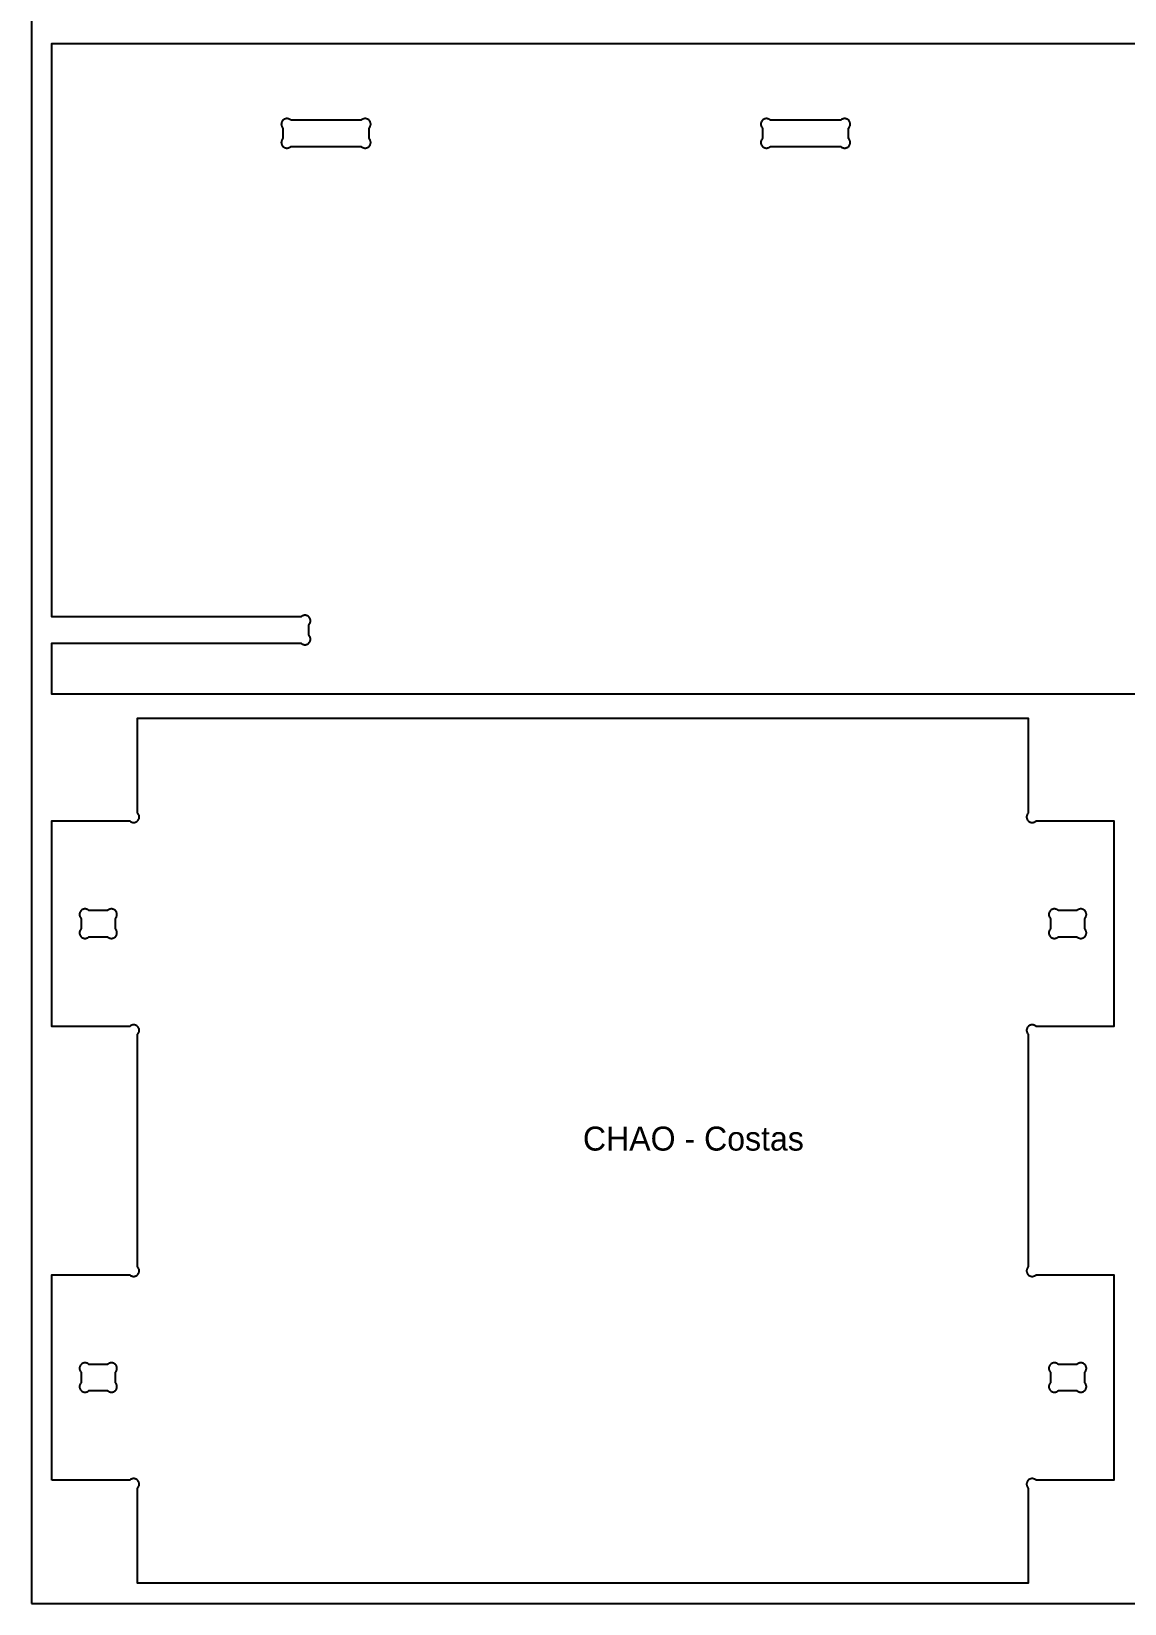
# Model space of a CAD drawing. Header units: millimetres. Extents: x 0 to 2787, y 0 to 1840.
# Drawn here: x 0 to 638, y 0 to 918 of the extents above; entities that cross this region are included whole.
import ezdxf

# ---------------------------------------------------------------- set-up
doc = ezdxf.new("R2010")
doc.units = ezdxf.units.MM
for name, color, linetype in [('CHAPA_NAO_CORTAR', 8, 'Continuous'), ('CORTE_EXTERNO', 1, 'Continuous'), ('CORTE_INTERNO', 5, 'Continuous'), ('ETIQUETAS_NAO_CORTAR', 8, 'Continuous')]:
    doc.layers.add(name, color=color, linetype=linetype)

msp = doc.modelspace()

# ---------------------------------------------------------------- linework, layer by layer
at = {"layer": 'CHAPA_NAO_CORTAR'}
msp.add_lwpolyline([(0, 0), (2750, 0), (2750, 1840), (0, 1840)], close=True, dxfattribs=at)
at = {"layer": 'CORTE_EXTERNO'}
msp.add_lwpolyline([(1512, 531), (12, 531), (12, 560.85), (157.4, 560.85), (157.4, 560.85), (157.64, 560.64), (157.9, 560.45), (158.17, 560.28), (158.46, 560.15), (158.76, 560.04), (159.07, 559.96), (159.38, 559.91), (159.7, 559.9), (160.02, 559.91), (160.34, 559.96), (160.65, 560.04), (160.95, 560.15), (161.23, 560.28), (161.51, 560.45), (161.76, 560.64), (162, 560.85), (162.21, 561.09), (162.4, 561.34), (162.57, 561.62), (162.7, 561.9), (162.81, 562.2), (162.89, 562.51), (162.94, 562.83), (162.95, 563.15), (162.94, 563.47), (162.89, 563.78), (162.81, 564.09), (162.7, 564.39), (162.57, 564.68), (162.4, 564.95), (162.21, 565.21), (162, 565.45), (162, 571.55), (162.21, 571.79), (162.4, 572.05), (162.57, 572.32), (162.7, 572.61), (162.81, 572.91), (162.89, 573.22), (162.94, 573.53), (162.95, 573.85), (162.94, 574.17), (162.89, 574.49), (162.81, 574.8), (162.7, 575.1), (162.57, 575.38), (162.4, 575.66), (162.21, 575.91), (162, 576.15), (161.76, 576.36), (161.51, 576.55), (161.23, 576.72), (160.95, 576.85), (160.65, 576.96), (160.34, 577.04), (160.02, 577.09), (159.7, 577.1), (159.38, 577.09), (159.07, 577.04), (158.76, 576.96), (158.46, 576.85), (158.17, 576.72), (157.9, 576.55), (157.64, 576.36), (157.4, 576.15), (12, 576.15), (12, 576.15), (12, 911), (1512, 911)], dxfattribs=at)
msp.add_lwpolyline([(12, 72), (12, 192), (57.4, 192), (57.64, 191.79), (57.9, 191.6), (58.17, 191.43), (58.46, 191.3), (58.76, 191.19), (59.07, 191.11), (59.38, 191.06), (59.7, 191.05), (60.02, 191.06), (60.34, 191.11), (60.65, 191.19), (60.95, 191.3), (61.23, 191.43), (61.51, 191.6), (61.76, 191.79), (62, 192), (62.21, 192.24), (62.4, 192.49), (62.57, 192.77), (62.7, 193.05), (62.81, 193.35), (62.89, 193.66), (62.94, 193.98), (62.95, 194.3), (62.94, 194.62), (62.89, 194.93), (62.81, 195.24), (62.7, 195.54), (62.57, 195.83), (62.4, 196.1), (62.21, 196.36), (62, 196.6), (62, 332.4), (62.21, 332.64), (62.4, 332.9), (62.57, 333.17), (62.7, 333.46), (62.81, 333.76), (62.89, 334.07), (62.94, 334.38), (62.95, 334.7), (62.94, 335.02), (62.89, 335.34), (62.81, 335.65), (62.7, 335.95), (62.57, 336.23), (62.4, 336.51), (62.21, 336.76), (62, 337), (61.76, 337.21), (61.51, 337.4), (61.23, 337.57), (60.95, 337.7), (60.65, 337.81), (60.34, 337.89), (60.02, 337.94), (59.7, 337.95), (59.38, 337.94), (59.07, 337.89), (58.76, 337.81), (58.46, 337.7), (58.17, 337.57), (57.9, 337.4), (57.64, 337.21), (57.4, 337), (12, 337), (12, 457), (57.4, 457), (57.64, 456.79), (57.9, 456.6), (58.17, 456.43), (58.46, 456.3), (58.76, 456.19), (59.07, 456.11), (59.38, 456.06), (59.7, 456.05), (60.02, 456.06), (60.34, 456.11), (60.65, 456.19), (60.95, 456.3), (61.23, 456.43), (61.51, 456.6), (61.76, 456.79), (62, 457), (62.21, 457.24), (62.4, 457.49), (62.57, 457.77), (62.7, 458.05), (62.81, 458.35), (62.89, 458.66), (62.94, 458.98), (62.95, 459.3), (62.94, 459.62), (62.89, 459.93), (62.81, 460.24), (62.7, 460.54), (62.57, 460.83), (62.4, 461.1), (62.21, 461.36), (62, 461.6), (62, 517), (582, 517), (582, 461.6), (581.79, 461.36), (581.6, 461.1), (581.43, 460.83), (581.3, 460.54), (581.19, 460.24), (581.11, 459.93), (581.06, 459.62), (581.05, 459.3), (581.06, 458.98), (581.11, 458.66), (581.19, 458.35), (581.3, 458.05), (581.43, 457.77), (581.6, 457.49), (581.79, 457.24), (582, 457), (582.24, 456.79), (582.49, 456.6), (582.77, 456.43), (583.05, 456.3), (583.35, 456.19), (583.66, 456.11), (583.98, 456.06), (584.3, 456.05), (584.62, 456.06), (584.93, 456.11), (585.24, 456.19), (585.54, 456.3), (585.83, 456.43), (586.1, 456.6), (586.36, 456.79), (586.6, 457), (632, 457), (632, 337), (586.6, 337), (586.36, 337.21), (586.1, 337.4), (585.83, 337.57), (585.54, 337.7), (585.24, 337.81), (584.93, 337.89), (584.62, 337.94), (584.3, 337.95), (583.98, 337.94), (583.66, 337.89), (583.35, 337.81), (583.05, 337.7), (582.77, 337.57), (582.49, 337.4), (582.24, 337.21), (582, 337), (581.79, 336.76), (581.6, 336.51), (581.43, 336.23), (581.3, 335.95), (581.19, 335.65), (581.11, 335.34), (581.06, 335.02), (581.05, 334.7), (581.06, 334.38), (581.11, 334.07), (581.19, 333.76), (581.3, 333.46), (581.43, 333.17), (581.6, 332.9), (581.79, 332.64), (582, 332.4), (582, 196.6), (581.79, 196.36), (581.6, 196.1), (581.43, 195.83), (581.3, 195.54), (581.19, 195.24), (581.11, 194.93), (581.06, 194.62), (581.05, 194.3), (581.06, 193.98), (581.11, 193.66), (581.19, 193.35), (581.3, 193.05), (581.43, 192.77), (581.6, 192.49), (581.79, 192.24), (582, 192), (582.24, 191.79), (582.49, 191.6), (582.77, 191.43), (583.05, 191.3), (583.35, 191.19), (583.66, 191.11), (583.98, 191.06), (584.3, 191.05), (584.62, 191.06), (584.93, 191.11), (585.24, 191.19), (585.54, 191.3), (585.83, 191.43), (586.1, 191.6), (586.36, 191.79), (586.6, 192), (632, 192), (632, 72), (586.6, 72), (586.36, 72.21), (586.1, 72.4), (585.83, 72.57), (585.54, 72.7), (585.24, 72.81), (584.93, 72.89), (584.62, 72.94), (584.3, 72.95), (583.98, 72.94), (583.66, 72.89), (583.35, 72.81), (583.05, 72.7), (582.77, 72.57), (582.49, 72.4), (582.24, 72.21), (582, 72), (581.79, 71.76), (581.6, 71.51), (581.43, 71.23), (581.3, 70.95), (581.19, 70.65), (581.11, 70.34), (581.06, 70.02), (581.05, 69.7), (581.06, 69.38), (581.11, 69.07), (581.19, 68.76), (581.3, 68.46), (581.43, 68.17), (581.6, 67.9), (581.79, 67.64), (582, 67.4), (582, 12), (62, 12), (62, 67.4), (62.21, 67.64), (62.4, 67.9), (62.57, 68.17), (62.7, 68.46), (62.81, 68.76), (62.89, 69.07), (62.94, 69.38), (62.95, 69.7), (62.94, 70.02), (62.89, 70.34), (62.81, 70.65), (62.7, 70.95), (62.57, 71.23), (62.4, 71.51), (62.21, 71.76), (62, 72), (61.76, 72.21), (61.51, 72.4), (61.23, 72.57), (60.95, 72.7), (60.65, 72.81), (60.34, 72.89), (60.02, 72.94), (59.7, 72.95), (59.38, 72.94), (59.07, 72.89), (58.76, 72.81), (58.46, 72.7), (58.17, 72.57), (57.9, 72.4), (57.64, 72.21), (57.4, 72), (12, 72)], close=True, dxfattribs=at)
at = {"layer": 'CORTE_INTERNO'}
for points in [[(151.45, 866.15), (151.21, 866.36), (150.95, 866.55), (150.68, 866.72), (150.39, 866.85), (150.09, 866.96), (149.78, 867.04), (149.47, 867.09), (149.15, 867.1), (148.83, 867.09), (148.51, 867.04), (148.2, 866.96), (147.9, 866.85), (147.62, 866.72), (147.34, 866.55), (147.09, 866.36), (146.85, 866.15), (146.64, 865.91), (146.45, 865.66), (146.28, 865.38), (146.15, 865.1), (146.04, 864.8), (145.96, 864.49), (145.91, 864.17), (145.9, 863.85), (145.91, 863.53), (145.96, 863.22), (146.04, 862.91), (146.15, 862.61), (146.28, 862.32), (146.45, 862.05), (146.64, 861.79), (146.85, 861.55), (146.85, 855.45), (146.64, 855.21), (146.45, 854.95), (146.28, 854.68), (146.15, 854.39), (146.04, 854.09), (145.96, 853.78), (145.91, 853.47), (145.9, 853.15), (145.91, 852.83), (145.96, 852.51), (146.04, 852.2), (146.15, 851.9), (146.28, 851.62), (146.45, 851.34), (146.64, 851.09), (146.85, 850.85), (147.09, 850.64), (147.34, 850.45), (147.62, 850.28), (147.9, 850.15), (148.2, 850.04), (148.51, 849.96), (148.83, 849.91), (149.15, 849.9), (149.47, 849.91), (149.78, 849.96), (150.09, 850.04), (150.39, 850.15), (150.68, 850.28), (150.95, 850.45), (151.21, 850.64), (151.45, 850.85), (192.55, 850.85), (192.79, 850.64), (193.05, 850.45), (193.32, 850.28), (193.61, 850.15), (193.91, 850.04), (194.22, 849.96), (194.53, 849.91), (194.85, 849.9), (195.17, 849.91), (195.49, 849.96), (195.8, 850.04), (196.1, 850.15), (196.38, 850.28), (196.66, 850.45), (196.91, 850.64), (197.15, 850.85), (197.36, 851.09), (197.55, 851.34), (197.72, 851.62), (197.85, 851.9), (197.96, 852.2), (198.04, 852.51), (198.09, 852.83), (198.1, 853.15), (198.09, 853.47), (198.04, 853.78), (197.96, 854.09), (197.85, 854.39), (197.72, 854.68), (197.55, 854.95), (197.36, 855.21), (197.15, 855.45), (197.15, 861.55), (197.36, 861.79), (197.55, 862.05), (197.72, 862.32), (197.85, 862.61), (197.96, 862.91), (198.04, 863.22), (198.09, 863.53), (198.1, 863.85), (198.09, 864.17), (198.04, 864.49), (197.96, 864.8), (197.85, 865.1), (197.72, 865.38), (197.55, 865.66), (197.36, 865.91), (197.15, 866.15), (196.91, 866.36), (196.66, 866.55), (196.38, 866.72), (196.1, 866.85), (195.8, 866.96), (195.49, 867.04), (195.17, 867.09), (194.85, 867.1), (194.53, 867.09), (194.22, 867.04), (193.91, 866.96), (193.61, 866.85), (193.32, 866.72), (193.05, 866.55), (192.79, 866.36), (192.55, 866.15), (151.45, 866.15)], [(431.45, 866.15), (431.21, 866.36), (430.95, 866.55), (430.68, 866.72), (430.39, 866.85), (430.09, 866.96), (429.78, 867.04), (429.47, 867.09), (429.15, 867.1), (428.83, 867.09), (428.51, 867.04), (428.2, 866.96), (427.9, 866.85), (427.62, 866.72), (427.34, 866.55), (427.09, 866.36), (426.85, 866.15), (426.64, 865.91), (426.45, 865.66), (426.28, 865.38), (426.15, 865.1), (426.04, 864.8), (425.96, 864.49), (425.91, 864.17), (425.9, 863.85), (425.91, 863.53), (425.96, 863.22), (426.04, 862.91), (426.15, 862.61), (426.28, 862.32), (426.45, 862.05), (426.64, 861.79), (426.85, 861.55), (426.85, 855.45), (426.64, 855.21), (426.45, 854.95), (426.28, 854.68), (426.15, 854.39), (426.04, 854.09), (425.96, 853.78), (425.91, 853.47), (425.9, 853.15), (425.91, 852.83), (425.96, 852.51), (426.04, 852.2), (426.15, 851.9), (426.28, 851.62), (426.45, 851.34), (426.64, 851.09), (426.85, 850.85), (427.09, 850.64), (427.34, 850.45), (427.62, 850.28), (427.9, 850.15), (428.2, 850.04), (428.51, 849.96), (428.83, 849.91), (429.15, 849.9), (429.47, 849.91), (429.78, 849.96), (430.09, 850.04), (430.39, 850.15), (430.68, 850.28), (430.95, 850.45), (431.21, 850.64), (431.45, 850.85), (472.55, 850.85), (472.79, 850.64), (473.05, 850.45), (473.32, 850.28), (473.61, 850.15), (473.91, 850.04), (474.22, 849.96), (474.53, 849.91), (474.85, 849.9), (475.17, 849.91), (475.49, 849.96), (475.8, 850.04), (476.1, 850.15), (476.38, 850.28), (476.66, 850.45), (476.91, 850.64), (477.15, 850.85), (477.36, 851.09), (477.55, 851.34), (477.72, 851.62), (477.85, 851.9), (477.96, 852.2), (478.04, 852.51), (478.09, 852.83), (478.1, 853.15), (478.09, 853.47), (478.04, 853.78), (477.96, 854.09), (477.85, 854.39), (477.72, 854.68), (477.55, 854.95), (477.36, 855.21), (477.15, 855.45), (477.15, 861.55), (477.36, 861.79), (477.55, 862.05), (477.72, 862.32), (477.85, 862.61), (477.96, 862.91), (478.04, 863.22), (478.09, 863.53), (478.1, 863.85), (478.09, 864.17), (478.04, 864.49), (477.96, 864.8), (477.85, 865.1), (477.72, 865.38), (477.55, 865.66), (477.36, 865.91), (477.15, 866.15), (476.91, 866.36), (476.66, 866.55), (476.38, 866.72), (476.1, 866.85), (475.8, 866.96), (475.49, 867.04), (475.17, 867.09), (474.85, 867.1), (474.53, 867.09), (474.22, 867.04), (473.91, 866.96), (473.61, 866.85), (473.32, 866.72), (473.05, 866.55), (472.79, 866.36), (472.55, 866.15), (431.45, 866.15)], [(29, 393.95), (28.79, 393.71), (28.6, 393.45), (28.43, 393.18), (28.3, 392.89), (28.19, 392.59), (28.11, 392.28), (28.06, 391.97), (28.05, 391.65), (28.06, 391.33), (28.11, 391.01), (28.19, 390.7), (28.3, 390.4), (28.43, 390.12), (28.6, 389.84), (28.79, 389.59), (29, 389.35), (29.24, 389.14), (29.49, 388.95), (29.77, 388.78), (30.05, 388.65), (30.35, 388.54), (30.66, 388.46), (30.98, 388.41), (31.3, 388.4), (31.62, 388.41), (31.93, 388.46), (32.24, 388.54), (32.54, 388.65), (32.83, 388.78), (33.1, 388.95), (33.36, 389.14), (33.6, 389.35), (44.4, 389.35), (44.64, 389.14), (44.9, 388.95), (45.17, 388.78), (45.46, 388.65), (45.76, 388.54), (46.07, 388.46), (46.38, 388.41), (46.7, 388.4), (47.02, 388.41), (47.34, 388.46), (47.65, 388.54), (47.95, 388.65), (48.23, 388.78), (48.51, 388.95), (48.76, 389.14), (49, 389.35), (49.21, 389.59), (49.4, 389.84), (49.57, 390.12), (49.7, 390.4), (49.81, 390.7), (49.89, 391.01), (49.94, 391.33), (49.95, 391.65), (49.94, 391.97), (49.89, 392.28), (49.81, 392.59), (49.7, 392.89), (49.57, 393.18), (49.4, 393.45), (49.21, 393.71), (49, 393.95), (49, 400.05), (49.21, 400.29), (49.4, 400.55), (49.57, 400.82), (49.7, 401.11), (49.81, 401.41), (49.89, 401.72), (49.94, 402.03), (49.95, 402.35), (49.94, 402.67), (49.89, 402.99), (49.81, 403.3), (49.7, 403.6), (49.57, 403.88), (49.4, 404.16), (49.21, 404.41), (49, 404.65), (48.76, 404.86), (48.51, 405.05), (48.23, 405.22), (47.95, 405.35), (47.65, 405.46), (47.34, 405.54), (47.02, 405.59), (46.7, 405.6), (46.38, 405.59), (46.07, 405.54), (45.76, 405.46), (45.46, 405.35), (45.17, 405.22), (44.9, 405.05), (44.64, 404.86), (44.4, 404.65), (33.6, 404.65), (33.36, 404.86), (33.1, 405.05), (32.83, 405.22), (32.54, 405.35), (32.24, 405.46), (31.93, 405.54), (31.62, 405.59), (31.3, 405.6), (30.98, 405.59), (30.66, 405.54), (30.35, 405.46), (30.05, 405.35), (29.77, 405.22), (29.49, 405.05), (29.24, 404.86), (29, 404.65), (28.79, 404.41), (28.6, 404.16), (28.43, 403.88), (28.3, 403.6), (28.19, 403.3), (28.11, 402.99), (28.06, 402.67), (28.05, 402.35), (28.06, 402.03), (28.11, 401.72), (28.19, 401.41), (28.3, 401.11), (28.43, 400.82), (28.6, 400.55), (28.79, 400.29), (29, 400.05), (29, 393.95)], [(595, 393.95), (594.79, 393.71), (594.6, 393.45), (594.43, 393.18), (594.3, 392.89), (594.19, 392.59), (594.11, 392.28), (594.06, 391.97), (594.05, 391.65), (594.06, 391.33), (594.11, 391.01), (594.19, 390.7), (594.3, 390.4), (594.43, 390.12), (594.6, 389.84), (594.79, 389.59), (595, 389.35), (595.24, 389.14), (595.49, 388.95), (595.77, 388.78), (596.05, 388.65), (596.35, 388.54), (596.66, 388.46), (596.98, 388.41), (597.3, 388.4), (597.62, 388.41), (597.93, 388.46), (598.24, 388.54), (598.54, 388.65), (598.83, 388.78), (599.1, 388.95), (599.36, 389.14), (599.6, 389.35), (610.4, 389.35), (610.64, 389.14), (610.9, 388.95), (611.17, 388.78), (611.46, 388.65), (611.76, 388.54), (612.07, 388.46), (612.38, 388.41), (612.7, 388.4), (613.02, 388.41), (613.34, 388.46), (613.65, 388.54), (613.95, 388.65), (614.23, 388.78), (614.51, 388.95), (614.76, 389.14), (615, 389.35), (615.21, 389.59), (615.4, 389.84), (615.57, 390.12), (615.7, 390.4), (615.81, 390.7), (615.89, 391.01), (615.94, 391.33), (615.95, 391.65), (615.94, 391.97), (615.89, 392.28), (615.81, 392.59), (615.7, 392.89), (615.57, 393.18), (615.4, 393.45), (615.21, 393.71), (615, 393.95), (615, 400.05), (615.21, 400.29), (615.4, 400.55), (615.57, 400.82), (615.7, 401.11), (615.81, 401.41), (615.89, 401.72), (615.94, 402.03), (615.95, 402.35), (615.94, 402.67), (615.89, 402.99), (615.81, 403.3), (615.7, 403.6), (615.57, 403.88), (615.4, 404.16), (615.21, 404.41), (615, 404.65), (614.76, 404.86), (614.51, 405.05), (614.23, 405.22), (613.95, 405.35), (613.65, 405.46), (613.34, 405.54), (613.02, 405.59), (612.7, 405.6), (612.38, 405.59), (612.07, 405.54), (611.76, 405.46), (611.46, 405.35), (611.17, 405.22), (610.9, 405.05), (610.64, 404.86), (610.4, 404.65), (599.6, 404.65), (599.36, 404.86), (599.1, 405.05), (598.83, 405.22), (598.54, 405.35), (598.24, 405.46), (597.93, 405.54), (597.62, 405.59), (597.3, 405.6), (596.98, 405.59), (596.66, 405.54), (596.35, 405.46), (596.05, 405.35), (595.77, 405.22), (595.49, 405.05), (595.24, 404.86), (595, 404.65), (594.79, 404.41), (594.6, 404.16), (594.43, 403.88), (594.3, 403.6), (594.19, 403.3), (594.11, 402.99), (594.06, 402.67), (594.05, 402.35), (594.06, 402.03), (594.11, 401.72), (594.19, 401.41), (594.3, 401.11), (594.43, 400.82), (594.6, 400.55), (594.79, 400.29), (595, 400.05), (595, 393.95)], [(29, 128.95), (28.79, 128.71), (28.6, 128.45), (28.43, 128.18), (28.3, 127.89), (28.19, 127.59), (28.11, 127.28), (28.06, 126.97), (28.05, 126.65), (28.06, 126.33), (28.11, 126.01), (28.19, 125.7), (28.3, 125.4), (28.43, 125.12), (28.6, 124.84), (28.79, 124.59), (29, 124.35), (29.24, 124.14), (29.49, 123.95), (29.77, 123.78), (30.05, 123.65), (30.35, 123.54), (30.66, 123.46), (30.98, 123.41), (31.3, 123.4), (31.62, 123.41), (31.93, 123.46), (32.24, 123.54), (32.54, 123.65), (32.83, 123.78), (33.1, 123.95), (33.36, 124.14), (33.6, 124.35), (44.4, 124.35), (44.64, 124.14), (44.9, 123.95), (45.17, 123.78), (45.46, 123.65), (45.76, 123.54), (46.07, 123.46), (46.38, 123.41), (46.7, 123.4), (47.02, 123.41), (47.34, 123.46), (47.65, 123.54), (47.95, 123.65), (48.23, 123.78), (48.51, 123.95), (48.76, 124.14), (49, 124.35), (49.21, 124.59), (49.4, 124.84), (49.57, 125.12), (49.7, 125.4), (49.81, 125.7), (49.89, 126.01), (49.94, 126.33), (49.95, 126.65), (49.94, 126.97), (49.89, 127.28), (49.81, 127.59), (49.7, 127.89), (49.57, 128.18), (49.4, 128.45), (49.21, 128.71), (49, 128.95), (49, 135.05), (49.21, 135.29), (49.4, 135.55), (49.57, 135.82), (49.7, 136.11), (49.81, 136.41), (49.89, 136.72), (49.94, 137.03), (49.95, 137.35), (49.94, 137.67), (49.89, 137.99), (49.81, 138.3), (49.7, 138.6), (49.57, 138.88), (49.4, 139.16), (49.21, 139.41), (49, 139.65), (48.76, 139.86), (48.51, 140.05), (48.23, 140.22), (47.95, 140.35), (47.65, 140.46), (47.34, 140.54), (47.02, 140.59), (46.7, 140.6), (46.38, 140.59), (46.07, 140.54), (45.76, 140.46), (45.46, 140.35), (45.17, 140.22), (44.9, 140.05), (44.64, 139.86), (44.4, 139.65), (33.6, 139.65), (33.36, 139.86), (33.1, 140.05), (32.83, 140.22), (32.54, 140.35), (32.24, 140.46), (31.93, 140.54), (31.62, 140.59), (31.3, 140.6), (30.98, 140.59), (30.66, 140.54), (30.35, 140.46), (30.05, 140.35), (29.77, 140.22), (29.49, 140.05), (29.24, 139.86), (29, 139.65), (28.79, 139.41), (28.6, 139.16), (28.43, 138.88), (28.3, 138.6), (28.19, 138.3), (28.11, 137.99), (28.06, 137.67), (28.05, 137.35), (28.06, 137.03), (28.11, 136.72), (28.19, 136.41), (28.3, 136.11), (28.43, 135.82), (28.6, 135.55), (28.79, 135.29), (29, 135.05), (29, 128.95)], [(595, 128.95), (594.79, 128.71), (594.6, 128.45), (594.43, 128.18), (594.3, 127.89), (594.19, 127.59), (594.11, 127.28), (594.06, 126.97), (594.05, 126.65), (594.06, 126.33), (594.11, 126.01), (594.19, 125.7), (594.3, 125.4), (594.43, 125.12), (594.6, 124.84), (594.79, 124.59), (595, 124.35), (595.24, 124.14), (595.49, 123.95), (595.77, 123.78), (596.05, 123.65), (596.35, 123.54), (596.66, 123.46), (596.98, 123.41), (597.3, 123.4), (597.62, 123.41), (597.93, 123.46), (598.24, 123.54), (598.54, 123.65), (598.83, 123.78), (599.1, 123.95), (599.36, 124.14), (599.6, 124.35), (610.4, 124.35), (610.64, 124.14), (610.9, 123.95), (611.17, 123.78), (611.46, 123.65), (611.76, 123.54), (612.07, 123.46), (612.38, 123.41), (612.7, 123.4), (613.02, 123.41), (613.34, 123.46), (613.65, 123.54), (613.95, 123.65), (614.23, 123.78), (614.51, 123.95), (614.76, 124.14), (615, 124.35), (615.21, 124.59), (615.4, 124.84), (615.57, 125.12), (615.7, 125.4), (615.81, 125.7), (615.89, 126.01), (615.94, 126.33), (615.95, 126.65), (615.94, 126.97), (615.89, 127.28), (615.81, 127.59), (615.7, 127.89), (615.57, 128.18), (615.4, 128.45), (615.21, 128.71), (615, 128.95), (615, 135.05), (615.21, 135.29), (615.4, 135.55), (615.57, 135.82), (615.7, 136.11), (615.81, 136.41), (615.89, 136.72), (615.94, 137.03), (615.95, 137.35), (615.94, 137.67), (615.89, 137.99), (615.81, 138.3), (615.7, 138.6), (615.57, 138.88), (615.4, 139.16), (615.21, 139.41), (615, 139.65), (614.76, 139.86), (614.51, 140.05), (614.23, 140.22), (613.95, 140.35), (613.65, 140.46), (613.34, 140.54), (613.02, 140.59), (612.7, 140.6), (612.38, 140.59), (612.07, 140.54), (611.76, 140.46), (611.46, 140.35), (611.17, 140.22), (610.9, 140.05), (610.64, 139.86), (610.4, 139.65), (599.6, 139.65), (599.36, 139.86), (599.1, 140.05), (598.83, 140.22), (598.54, 140.35), (598.24, 140.46), (597.93, 140.54), (597.62, 140.59), (597.3, 140.6), (596.98, 140.59), (596.66, 140.54), (596.35, 140.46), (596.05, 140.35), (595.77, 140.22), (595.49, 140.05), (595.24, 139.86), (595, 139.65), (594.79, 139.41), (594.6, 139.16), (594.43, 138.88), (594.3, 138.6), (594.19, 138.3), (594.11, 137.99), (594.06, 137.67), (594.05, 137.35), (594.06, 137.03), (594.11, 136.72), (594.19, 136.41), (594.3, 136.11), (594.43, 135.82), (594.6, 135.55), (594.79, 135.29), (595, 135.05), (595, 128.95)]]:
    msp.add_lwpolyline(points, close=True, dxfattribs=at)

# ---------------------------------------------------------------- texts
at = {"layer": 'ETIQUETAS_NAO_CORTAR'}
msp.add_text('CHAO - Costas', height=14, dxfattribs=at).set_placement((322, 264.5))

doc.saveas('drawing.dxf')
